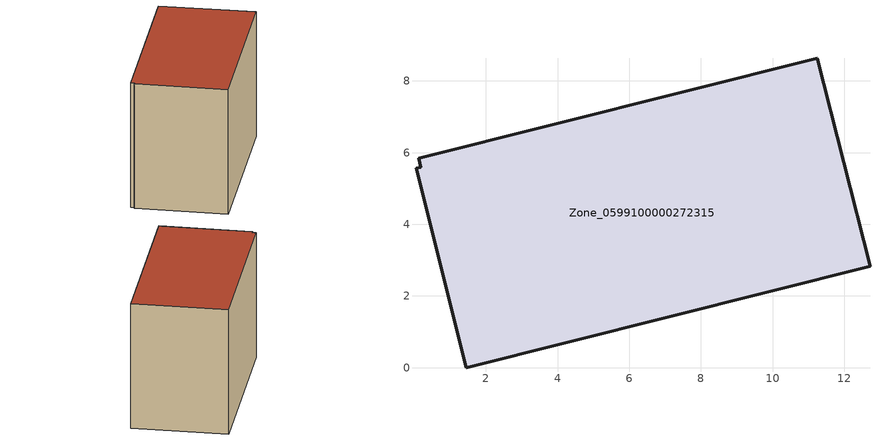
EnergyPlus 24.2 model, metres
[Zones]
Zone_0599100000272315
 floor ground (C_G): 0.06,5.56 0.18,5.59 0.12,5.84 11.24,8.63 12.72,2.83 1.45,0 z0
 wall outside (C_F): 12.72,2.83 11.24,8.63 0.12,5.84 0.18,5.59 0.06,5.56 1.45,0 12.72,2.83 z0:8.23
 roof outside (C_R): 0.18,5.59 0.06,5.56 1.45,0 12.72,2.83 11.24,8.63 0.12,5.84 z8.23
[BUILDING]
Pand.0599100000272315: North Axis=0; Terrain=City; Loads Convergence Tolerance Value=0.04; Temperature Convergence Tolerance Value=0.4; Solar Distribution=FullExterior; Maximum Number of Warmup Days=25; Minimum Number of Warmup Days=1
[Site:Location]
Rotterdam.The.Hague.AP_ZH_NLD Design_Conditions: Latitude=51.96; Longitude=4.45; Time Zone=1; Elevation=-4.5
[SITE:GROUNDTEMPERATURE:BUILDINGSURFACE]
18, 18, 18, 18, 18, 18, 18, 18, 18, 18, 18, 18
[MATERIAL] Thermal Absorptance=0.9; Solar Absorptance=0.7; Visible Absorptance=0.7
Name | Roughness | Thickness | Conductivity | Density | Specific Heat
G.TI.1965-1974 | MediumSmooth | 0.15 | 0.882353 | 540 | 1210
F.TI.1965-1974 | Rough | 0.3 | 0.697674 | 1920 | 840
R.TI.1965-1974 | MediumRough | 0.2 | 0.232558 | 1500 | 1000
[CONSTRUCTION]
C_G: G.TI.1965-1974
C_F: F.TI.1965-1974
C_R: R.TI.1965-1974
[ZONE]
Zone_0599100000272315: Type=1; Multiplier=1; Ceiling Height=Autocalculate; Volume=Autocalculate; Floor Area=autocalculate; Part of Total Floor Area=Yes
[ZONEINFILTRATION:DESIGNFLOWRATE]
Infil_Zone_0599100000272315: Zone or ZoneList or Space or SpaceList=Zone_0599100000272315; Schedule=AlwaysOn; Design Flow Rate Calculation Method=Flow/Area; Flow Rate per Floor Area=0.003; Constant Term Coefficient=1; Temperature Term Coefficient=0; Velocity Term Coefficient=0; Velocity Squared Term Coefficient=0
[HVACTEMPLATE:ZONE:IDEALLOADSAIRSYSTEM]
Zone_0599100000272315: Maximum Heating Supply Air Temperature=50; Minimum Cooling Supply Air Temperature=13; Maximum Heating Supply Air Humidity Ratio=0.0156; Minimum Cooling Supply Air Humidity Ratio=0.0077; Heating Limit=NoLimit; Cooling Limit=NoLimit; Dehumidification Control Type=ConstantSensibleHeatRatio; Cooling Sensible Heat Ratio=0.7; Dehumidification Setpoint=60; Humidification Control Type=None; Humidification Setpoint=30; Outdoor Air Method=None; Outdoor Air Flow Rate per Person=0.00944; Outdoor Air Flow Rate per Zone Floor Area=0; Outdoor Air Flow Rate per Zone=0; Demand Controlled Ventilation Type=None; Outdoor Air Economizer Type=NoEconomizer; Heat Recovery Type=None; Sensible Heat Recovery Effectiveness=0.7; Latent Heat Recovery Effectiveness=0.65
[ZONECONTROL:THERMOSTAT]
ThermostatControl_Zone_0599100000272315: Zone or ZoneList=Zone_0599100000272315; Control Type Schedule=DualSetpointControlType; Control 1=Thermostat_Zone_0599100000272315; Temperature Difference Between Cutout And Setpoint=0
[THERMOSTATSETPOINT:DUALSETPOINT]
Thermostat_Zone_0599100000272315: Heating Setpoint Temperature Schedule=HeatingSetpoint_Zone_0599100000272315; Cooling Setpoint Temperature Schedule=CoolingSetpoint_Zone_0599100000272315
[SCHEDULE:COMPACT]
HeatingSetpoint_Zone_0599100000272315: Through: 12/31, For: AllDays, Until: 24:00, 21
CoolingSetpoint_Zone_0599100000272315: Through: 12/31, For: AllDays, Until: 24:00, 24
DualSetpointControlType: Through: 12/31, For: AllDays, Until: 24:00, 4
AlwaysOn: Through: 12/31, For: AllDays, Until: 24:00, 1
